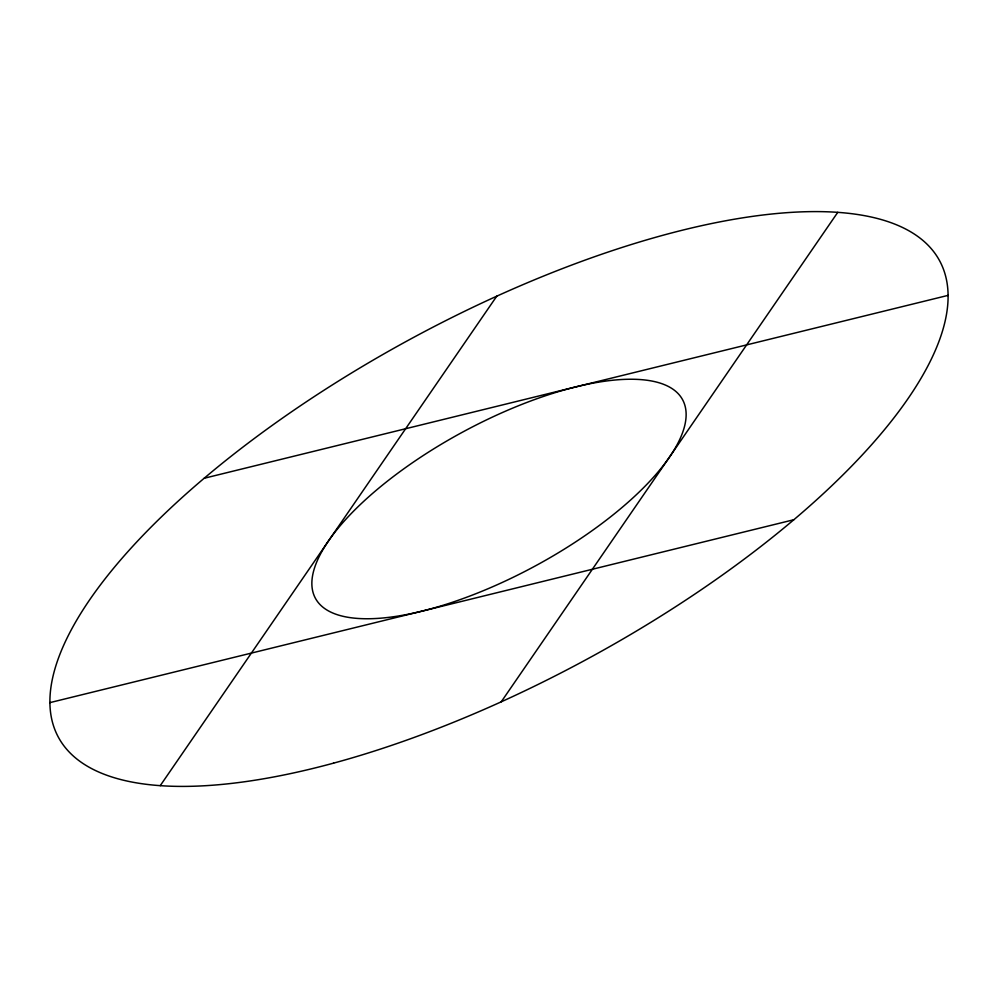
<?xml version="1.0" encoding="UTF-8"?>
<svg xmlns="http://www.w3.org/2000/svg" width="998" height="998" viewBox="0 0 998 998"><rect width="100%" height="100%" fill="white"/><g stroke="black" fill="none" stroke-linecap="round" stroke-linejoin="round"><path stroke-width="1.5" d="M160.241 785.663L496.767 296.169M501.233 701.831L837.759 212.337M204.153 478.267L948.1 295.371M49.9 702.629L793.847 519.733M430.076 609.054A208.707 76.147 -28.4 0 0 684.129 403.092A208.707 76.147 -28.4 0 0 382.795 484.853A208.707 76.147 -28.4 0 0 430.076 609.054M333.582 763.133A500.896 182.759 -28.4 0 0 943.297 268.824A500.896 182.759 -28.4 0 0 220.121 465.043A500.896 182.759 -28.4 0 0 333.582 763.133"/></g></svg>
